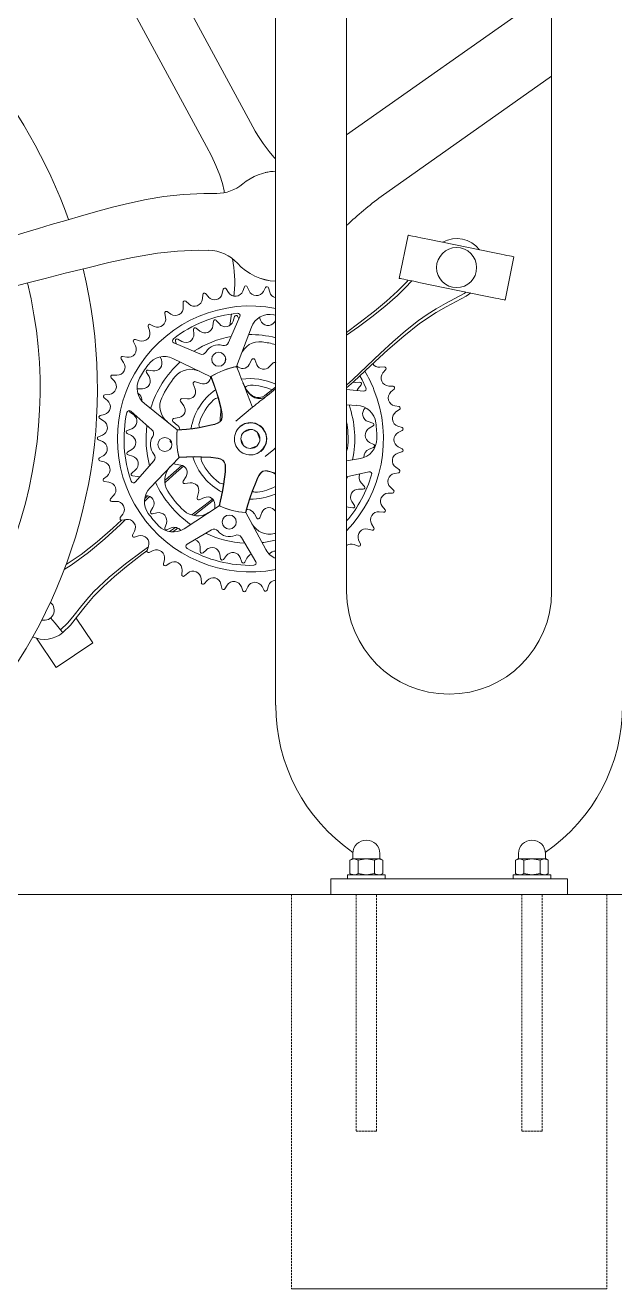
# Model space of a CAD drawing. Header units: millimetres. Extents: x -752 to 12520, y -224 to 3430.
# Drawn here: x 8497 to 8870, y 2180 to 2982 of the extents above; entities that cross this region are included whole.
import ezdxf

# ---------------------------------------------------------------- set-up
doc = ezdxf.new("R2010")
doc.units = ezdxf.units.MM
doc.linetypes.add('HIDDEN', pattern=[1.905, 1.27, -0.635])
doc.layers.add('ZANO_R', color=7, linetype='Continuous', lineweight=0)
doc.layers.add('ZANO_R_przerywana', color=7, linetype='HIDDEN', lineweight=0)

msp = doc.modelspace()

# ---------------------------------------------------------------- linework, layer by layer
at = {"layer": 'ZANO_R'}
for p, q in [((8655.48, 3242.45), (8655.48, 2550.45)), ((8700.48, 3242.45), (8700.48, 2622.45)), ((8830.48, 2622.45), (8830.48, 3242.45)), ((8489.34, 3130.85), (8611.63, 2904.77)), ((8639.52, 2919.96), (8546.31, 3092.25)), ((8830.48, 3003.7), (8700.48, 2912.04)), ((8722.31, 2873.04), (8830.48, 2949.31)), ((8733.83, 2821.13), (8739.42, 2848.51)), ((8794.17, 2837.31), (8751.87, 2845.96)), ((8806.61, 2834.77), (8801.02, 2807.4)), ((8622.26, 2814.18), (8621.64, 2811.46)), ((8625.6, 2812.14), (8624.11, 2814.5)), ((8635.63, 2815.66), (8634.64, 2813.05)), ((8638.65, 2813.17), (8637.51, 2815.71)), ((8649.08, 2815.25), (8647.73, 2812.81)), ((8651.73, 2812.37), (8650.94, 2815.05)), ((8746.27, 2818.59), (8788.58, 2809.94)), ((8596.77, 2805.76), (8596.92, 2802.98)), ((8600.54, 2804.72), (8598.46, 2806.58)), ((8609.22, 2810.86), (8608.98, 2808.09)), ((8612.81, 2809.31), (8611.01, 2811.44)), ((8629.11, 2811.83), (8628.85, 2809.89)), ((8585.15, 2798.98), (8585.69, 2796.24)), ((8589.03, 2798.47), (8586.71, 2800.02)), ((8625.67, 2780.45), (8632.76, 2796.92)), ((8627.38, 2798.54), (8626.43, 2791.27)), ((8629.38, 2796.91), (8628.51, 2794.04)), ((8632.16, 2795.54), (8631.23, 2797.12)), ((8645.91, 2794.57), (8645.24, 2796.38)), ((8655.48, 2797.85), (8654.29, 2798.08)), ((8574.59, 2790.64), (8575.51, 2788.01)), ((8578.51, 2790.68), (8575.99, 2791.89)), ((8603.45, 2788.78), (8603.61, 2785.79)), ((8607.42, 2787.7), (8605.11, 2789.61)), ((8616.06, 2793.98), (8615.7, 2791)), ((8619.78, 2792.23), (8617.84, 2794.51)), ((8640.07, 2790.1), (8630.62, 2765.19)), ((8655.48, 2794.28), (8654.74, 2793.28)), ((8565.3, 2780.92), (8566.57, 2778.44)), ((8569.16, 2781.5), (8566.51, 2782.35)), ((8590.97, 2780.26), (8607.44, 2773.18)), ((8591.93, 2781.46), (8592.35, 2779.67)), ((8596.03, 2781.1), (8593.42, 2782.58)), ((8557.44, 2770), (8559.05, 2767.72)), ((8561.19, 2771.11), (8558.44, 2771.58)), ((8582.27, 2771.29), (8583.03, 2769.51)), ((8614.34, 2758.7), (8590.34, 2770.29)), ((8623.73, 2770.55), (8623.39, 2767.95)), ((8640.36, 2769.66), (8638.66, 2766.52)), ((8643.64, 2766.34), (8642.18, 2769.6)), ((8653.91, 2767.56), (8651.43, 2764.99)), ((8724.39, 2764.99), (8721.61, 2764.74)), ((8551.18, 2758.09), (8553.09, 2756.05)), ((8554.74, 2759.71), (8551.96, 2759.8)), ((8573.54, 2761.46), (8575.17, 2758.95)), ((8577.51, 2762.51), (8574.56, 2763.01)), ((8723.48, 2761.19), (8725.26, 2763.33)), ((8570.95, 2751.1), (8567.95, 2751.08)), ((8567.95, 2748.59), (8569.26, 2747.18)), ((8603.27, 2754.32), (8604.41, 2750.94)), ((8607.94, 2754.46), (8604.56, 2755.61)), ((8655.48, 2752.23), (8649.65, 2747.59)), ((8655.48, 2751.04), (8650.22, 2746.9)), ((8700.48, 2750.66), (8711.21, 2749.67)), ((8708.95, 2755.32), (8705.96, 2755.16)), ((8707.88, 2751.36), (8709.78, 2753.66)), ((8729.92, 2752.73), (8727.14, 2752.87)), ((8728.5, 2749.09), (8730.56, 2750.96)), ((8546.65, 2745.42), (8548.82, 2743.67)), ((8549.94, 2747.53), (8547.17, 2747.22)), ((8572.32, 2741.75), (8593.09, 2725.06)), ((8595.16, 2743.25), (8597.17, 2740.31)), ((8599.62, 2744.65), (8596.06, 2744.84)), ((8707, 2740.61), (8700.48, 2740.93)), ((8733.7, 2739.82), (8730.96, 2740.34)), ((8543.91, 2732.25), (8546.31, 2730.82)), ((8546.89, 2734.79), (8544.18, 2734.11)), ((8563.1, 2736.36), (8565.49, 2734.56)), ((8577.05, 2725.07), (8563.58, 2736.9)), ((8594.26, 2732.95), (8590.78, 2732.18)), ((8712.4, 2738.99), (8712.49, 2739.06)), ((8731.77, 2736.41), (8734.08, 2737.98)), ((8564.21, 2725.74), (8561.4, 2724.7)), ((8590.34, 2730.41), (8593.08, 2728.12)), ((8635.25, 2723.61), (8639.57, 2725.33)), ((8717.08, 2729.39), (8714.21, 2730.26)), ((8714.71, 2726.03), (8717.3, 2727.54)), ((8735.63, 2726.5), (8733, 2727.4)), ((8733.26, 2723.4), (8735.76, 2724.63)), ((8543.04, 2718.82), (8545.61, 2717.74)), ((8545.63, 2721.76), (8543.05, 2720.7)), ((8561.29, 2722.84), (8563.96, 2721.48)), ((8589.17, 2716.75), (8589.61, 2716.55)), ((8635.16, 2715.08), (8633.44, 2719.4)), ((8643.79, 2723.52), (8645.5, 2719.2)), ((8717.65, 2715.76), (8714.98, 2717.12)), ((8546.2, 2708.67), (8543.79, 2707.27)), ((8564.23, 2712.57), (8561.65, 2711.06)), ((8561.87, 2709.21), (8564.73, 2708.34)), ((8643.69, 2714.99), (8639.38, 2713.27)), ((8714.74, 2712.86), (8717.54, 2713.9)), ((8732.91, 2710.3), (8735.56, 2711.18)), ((8735.7, 2713.05), (8733.21, 2714.31)), ((8544.05, 2705.41), (8546.74, 2704.69)), ((8566.5, 2692.01), (8578.33, 2705.48)), ((8594.23, 2707.57), (8575.8, 2688.33)), ((8591.72, 2703.27), (8595.25, 2702.72)), ((8700.48, 2705.36), (8709.19, 2706.93)), ((8733.9, 2699.72), (8731.61, 2701.31)), ((8548.59, 2695.8), (8546.4, 2694.07)), ((8546.91, 2692.26), (8549.68, 2691.93)), ((8566.54, 2699.61), (8564.26, 2697.67)), ((8564.8, 2695.89), (8567.77, 2695.53)), ((8598.64, 2695.58), (8596.82, 2692.5)), ((8714.55, 2698.49), (8700.48, 2695.31)), ((8700.48, 2693.71), (8701.2, 2695.47)), ((8730.75, 2697.39), (8733.5, 2697.88)), ((8597.82, 2690.98), (8601.36, 2691.41)), ((8606.55, 2685.44), (8605.63, 2681.99)), ((8708, 2687.51), (8710.99, 2687.53)), ((8711.73, 2689.24), (8709.68, 2691.42)), ((8726.81, 2684.9), (8729.6, 2685.01)), ((8730.25, 2686.77), (8728.21, 2688.66)), ((8552.74, 2683.38), (8550.82, 2681.36)), ((8551.57, 2679.64), (8554.36, 2679.7)), ((8572.88, 2683.43), (8572.99, 2683.44)), ((8597.37, 2662.37), (8619.66, 2676.97)), ((8607, 2680.79), (8610.3, 2682.16)), ((8616.91, 2677.81), (8616.94, 2675.19)), ((8700.48, 2676.16), (8701.44, 2676.09)), ((8701.44, 2676.09), (8704.39, 2675.59)), ((8705.41, 2677.15), (8703.77, 2679.65)), ((8724.84, 2674.45), (8723.08, 2676.61)), ((8558.59, 2671.66), (8556.96, 2669.39)), ((8557.95, 2667.8), (8560.7, 2668.24)), ((8577.68, 2675.85), (8576.2, 2673.25)), ((8577.31, 2671.76), (8580.22, 2672.44)), ((8636.65, 2672.65), (8649.25, 2649.17)), ((8641.75, 2672.13), (8643.64, 2669.1)), ((8645.45, 2669.29), (8646.7, 2672.63)), ((8654.39, 2674.49), (8655.48, 2673.5)), ((8721.18, 2673.07), (8723.95, 2672.8)), ((8566.01, 2660.86), (8564.71, 2658.39)), ((8586.16, 2665.78), (8585.15, 2662.96)), ((8586.51, 2661.69), (8589.26, 2662.86)), ((8614.7, 2661.72), (8599.28, 2652.56)), ((8713.95, 2662.15), (8716.66, 2661.49)), ((8717.77, 2663.01), (8716.32, 2665.39)), ((8565.91, 2656.95), (8568.57, 2657.77)), ((8642.88, 2641.47), (8633.72, 2656.88)), ((8655.48, 2659.43), (8654.78, 2659.25)), ((8705.27, 2652.34), (8707.86, 2651.31)), ((8709.17, 2652.66), (8708.07, 2655.22)), ((8574.85, 2651.21), (8573.91, 2648.58)), ((8575.3, 2647.32), (8577.83, 2648.5)), ((8607.68, 2650.78), (8607.7, 2647.78)), ((8609.41, 2647.05), (8611.59, 2649.09)), ((8620.06, 2646.3), (8620.6, 2643.35)), ((8622.41, 2642.92), (8624.21, 2645.32)), ((8633.03, 2644.03), (8634.07, 2641.23)), ((8584.96, 2642.88), (8584.39, 2640.15)), ((8585.94, 2639.09), (8588.28, 2640.61)), ((8596.13, 2636.03), (8595.95, 2633.25)), ((8635.93, 2641.12), (8637.29, 2643.79)), ((8597.63, 2632.42), (8599.73, 2634.25)), ((8608.14, 2630.81), (8608.35, 2628.03)), ((8610.13, 2627.44), (8611.95, 2629.55)), ((8620.76, 2627.31), (8621.35, 2624.59)), ((8623.2, 2624.25), (8624.71, 2626.59)), ((8633.74, 2625.6), (8634.71, 2622.99)), ((8636.58, 2622.91), (8637.76, 2625.44)), ((8646.84, 2625.72), (8648.16, 2623.26)), ((8650.03, 2623.45), (8650.84, 2626.12)), ((8528.92, 2605.69), (8539.48, 2590.04)), ((8516.32, 2574.41), (8503.74, 2593.05)), ((8539.48, 2590.04), (8516.32, 2574.41)), ((8703.98, 2452.95), (8702.59, 2452.15)), ((8702.59, 2452.15), (8702.59, 2443.75)), ((8703.98, 2452.95), (8705.19, 2452.95)), ((8704.48, 2456.45), (8704.48, 2453.2)), ((8712.98, 2452.95), (8705.19, 2452.95)), ((8707.79, 2452.15), (8707.79, 2443.75)), ((8712.98, 2452.95), (8720.78, 2452.95)), ((8718.18, 2452.15), (8718.18, 2443.75)), ((8720.78, 2452.95), (8721.98, 2452.95)), ((8721.48, 2453.2), (8721.48, 2456.45)), ((8723.38, 2452.15), (8721.98, 2452.95)), ((8723.38, 2452.15), (8723.38, 2443.75)), ((8808.98, 2452.95), (8807.59, 2452.15)), ((8807.59, 2452.15), (8807.59, 2443.75)), ((8808.98, 2452.95), (8810.19, 2452.95)), ((8809.48, 2456.45), (8809.48, 2453.2)), ((8817.98, 2452.95), (8810.19, 2452.95)), ((8812.79, 2452.15), (8812.79, 2443.75)), ((8817.98, 2452.95), (8825.78, 2452.95)), ((8823.18, 2452.15), (8823.18, 2443.75)), ((8825.78, 2452.95), (8826.98, 2452.95)), ((8826.48, 2453.2), (8826.48, 2456.45)), ((8828.38, 2452.15), (8826.98, 2452.95)), ((8828.38, 2452.15), (8828.38, 2443.75)), ((8702.59, 2443.75), (8703.98, 2442.95)), ((8721.98, 2442.95), (8723.38, 2443.75)), ((8807.59, 2443.75), (8808.98, 2442.95)), ((8826.98, 2442.95), (8828.38, 2443.75)), ((8690.48, 2430.45), (8690.48, 2440.45)), ((8690.48, 2440.45), (8693.48, 2440.45)), ((8837.48, 2440.45), (8693.48, 2440.45)), ((8700.98, 2442.95), (8700.98, 2440.45)), ((8700.98, 2442.95), (8724.98, 2442.95)), ((8724.98, 2440.45), (8724.98, 2442.95)), ((8805.98, 2442.95), (8805.98, 2440.45)), ((8805.98, 2442.95), (8829.98, 2442.95)), ((8829.98, 2440.45), (8829.98, 2442.95)), ((8837.48, 2440.45), (8840.48, 2440.45)), ((8840.48, 2440.45), (8840.48, 2430.45)), ((7818.91, 2430.45), (10064, 2430.45)), ((8665.48, 2430.45), (8865.48, 2430.45)), ((8865.48, 2430.45), (8665.48, 2430.45)), ((8706.48, 2430.45), (8719.44, 2430.45)), ((8706.48, 2430.45), (8719.44, 2430.45)), ((8811.48, 2430.45), (8824.44, 2430.45)), ((8811.48, 2430.45), (8824.44, 2430.45))]:
    msp.add_line(p, q, dxfattribs=at)
at = {"layer": 'ZANO_R', "flags": 128}
for points in [[(8611.61, 2904.82), (8614.78, 2898.79), (8617.64, 2892.64), (8619.98, 2886.63), (8621.67, 2881.22), (8622.72, 2876.71), (8622.9, 2875.56)], [(8655.48, 2896.92), (8654.59, 2897.74), (8653.27, 2899.21)], [(8618.14, 2874.95), (8609.91, 2874.96), (8596.88, 2874.3), (8584.63, 2872.94), (8573.33, 2871.06), (8562.74, 2868.84), (8552.81, 2866.43), (8543.54, 2863.97), (8532.42, 2860.83), (8522.33, 2857.9), (8513.22, 2855.21), (8505.05, 2852.77), (8497.82, 2850.58), (8491.49, 2848.65)], [(8739.42, 2848.51), (8739.61, 2848.47), (8740.17, 2848.35), (8741.09, 2848.16), (8742.34, 2847.91), (8743.87, 2847.6), (8745.65, 2847.23), (8747.61, 2846.83), (8749.71, 2846.4), (8751.87, 2845.96)], [(8486.31, 2815.08), (8497.4, 2818.01), (8509.3, 2821.1), (8522.01, 2824.34), (8535.5, 2827.68), (8549.77, 2831.08), (8564.79, 2834.3), (8580.51, 2837), (8593.32, 2838.44), (8606.51, 2839.01), (8613.1, 2838.85)], [(8794.17, 2837.31), (8796.33, 2836.87), (8798.43, 2836.44), (8800.39, 2836.04), (8802.17, 2835.68), (8803.7, 2835.36), (8804.95, 2835.11), (8805.86, 2834.92), (8806.43, 2834.81), (8806.61, 2834.77)], [(8746.27, 2818.59), (8744.11, 2819.03), (8742.01, 2819.46), (8740.05, 2819.86), (8738.27, 2820.22), (8736.74, 2820.54), (8735.49, 2820.79), (8734.58, 2820.98), (8734.02, 2821.09), (8733.83, 2821.13)], [(8739.51, 2819.97), (8738.88, 2819.24), (8732.7, 2812.92), (8725.77, 2806.58), (8718.1, 2800.22), (8708.3, 2792.66), (8700.45, 2786.84)], [(8741.81, 2819.5), (8737.62, 2815.03), (8732.78, 2810.33), (8724.8, 2803.34), (8716.49, 2796.75), (8707.98, 2790.43), (8700.48, 2785.03)], [(8776.26, 2812.46), (8775.03, 2811.59), (8769.12, 2808.32), (8763.1, 2805.22), (8757.23, 2801.89), (8751.55, 2798.27), (8746.04, 2794.37), (8737.72, 2787.8), (8729.72, 2780.84), (8721.94, 2773.63), (8704.5, 2756.98), (8700.48, 2753.31)], [(8700.48, 2751.66), (8704.85, 2755.58), (8715.93, 2765.86), (8726.69, 2775.82), (8736.66, 2784.56), (8746.79, 2792.53), (8757.22, 2799.53), (8763.54, 2803.14), (8769.96, 2806.41), (8776.2, 2809.79), (8779.17, 2811.86)], [(8801.02, 2807.4), (8800.83, 2807.43), (8800.27, 2807.55), (8799.35, 2807.74), (8798.11, 2807.99), (8796.57, 2808.3), (8794.8, 2808.67), (8792.83, 2809.07), (8790.74, 2809.5), (8788.58, 2809.94)], [(8630.62, 2765.19), (8632.23, 2761.14), (8633.85, 2757.08), (8634.77, 2754.78)], [(8614.56, 2758.84), (8614.56, 2758.84), (8616.28, 2754.31), (8617.82, 2749.82), (8619.14, 2745.41), (8620.63, 2739.58), (8621.28, 2736.57), (8621.52, 2734.99), (8621.57, 2733.32), (8621.3, 2731.84), (8621.07, 2731.29), (8620.28, 2730.26), (8618.91, 2729.33), (8616.82, 2728.52), (8614.66, 2727.96), (8606.96, 2726.4), (8603.03, 2725.8), (8598.87, 2725.3), (8596.03, 2725.03), (8593.06, 2724.8)], [(8593.09, 2725.06), (8593.09, 2725.06), (8596.01, 2725.27), (8598.92, 2725.54), (8603, 2726.02), (8606.94, 2726.61), (8614.72, 2728.17), (8616.8, 2728.7), (8618.9, 2729.51), (8620.2, 2730.4), (8620.93, 2731.35), (8621.15, 2731.86), (8621.4, 2733.27), (8621.36, 2734.84), (8621.13, 2736.38), (8620.47, 2739.43), (8618.98, 2745.24), (8617.65, 2749.59), (8616.07, 2754.17), (8614.34, 2758.7), (8614.34, 2758.7)], [(8614.85, 2759.02), (8614.63, 2758.89), (8614.58, 2758.86)], [(8712.75, 2751.81), (8710.33, 2756.78), (8708.93, 2759.32)], [(8567.95, 2751.08), (8567.67, 2751.03), (8567.59, 2751)], [(8634.77, 2754.78), (8636.33, 2750.87), (8637.68, 2747.47), (8639.15, 2743.78), (8640.68, 2739.95)], [(8650.22, 2746.9), (8648.31, 2745.64), (8646.31, 2744.95), (8644.26, 2744.87), (8642.2, 2745.42), (8640.17, 2746.66), (8638.23, 2748.6), (8636.42, 2751.3), (8634.77, 2754.78)], [(8649.65, 2747.59), (8648.31, 2746.65), (8647.06, 2746.05), (8644.95, 2745.58), (8643.48, 2745.64), (8642.33, 2745.91), (8640.83, 2746.59), (8639, 2747.99), (8637.98, 2749.09), (8637.03, 2750.38)], [(8705.96, 2755.16), (8704.61, 2755.27), (8704.59, 2755.27)], [(8707.09, 2750.05), (8707.16, 2750.21), (8707.88, 2751.36)], [(8649.68, 2747.55), (8649.66, 2747.58), (8649.83, 2747.37), (8650.22, 2746.9)], [(8640.87, 2739.45), (8635.56, 2735.04), (8630.14, 2730.53)], [(8593.06, 2724.79), (8593.05, 2724.68), (8593.02, 2724.47)], [(8632.79, 2727.34), (8632.79, 2727.34), (8635.81, 2729.1), (8639.22, 2729.75), (8642.65, 2729.24), (8645.76, 2727.61), (8647.48, 2725.95), (8647.48, 2725.95)], [(8647.48, 2725.95), (8647.48, 2725.95), (8649.23, 2722.97), (8649.91, 2719.61), (8649.44, 2716.13), (8647.83, 2713.02), (8646.16, 2711.26), (8646.16, 2711.26)], [(8594.08, 2708.15), (8594.15, 2707.91), (8594.16, 2707.85)], [(8594.17, 2707.82), (8599.01, 2708.06), (8603.76, 2708.13), (8608.36, 2708.03), (8614.36, 2707.65), (8617.43, 2707.34), (8619.01, 2707.07), (8620.6, 2706.61), (8621.93, 2705.89), (8622.38, 2705.5), (8623.12, 2704.44), (8623.58, 2702.84), (8623.7, 2700.6), (8623.57, 2698.38), (8622.67, 2690.57), (8622.03, 2686.65), (8621.22, 2682.54), (8620.6, 2679.75), (8619.9, 2676.86), (8619.9, 2676.86)], [(8648.81, 2708.07), (8654.23, 2712.57), (8655.48, 2713.62)], [(8701.31, 2715.31), (8701, 2713.22), (8700.48, 2711.54)], [(8595.97, 2702.46), (8585.67, 2693.42), (8585.27, 2693.06)], [(8597, 2702.08), (8592.35, 2697.97), (8585.36, 2691.67)], [(8619.66, 2676.97), (8619.66, 2676.97), (8620.36, 2679.81), (8621.01, 2682.66), (8621.81, 2686.69), (8622.47, 2690.62), (8623.39, 2698.5), (8623.53, 2700.64), (8623.41, 2702.88), (8622.96, 2704.4), (8622.28, 2705.39), (8621.86, 2705.76), (8620.6, 2706.43), (8619.1, 2706.87), (8617.56, 2707.13), (8614.46, 2707.45), (8608.47, 2707.82), (8603.92, 2707.91), (8599.08, 2707.82), (8594.23, 2707.57), (8594.23, 2707.57)], [(8567.77, 2695.53), (8569.08, 2695.19), (8569.23, 2695.12)], [(8636.39, 2672.66), (8636.39, 2672.66), (8637.66, 2677.34), (8639.06, 2681.88), (8640.58, 2686.23), (8642.8, 2691.82), (8644.04, 2694.64), (8644.78, 2696.06), (8645.71, 2697.43), (8646.8, 2698.47), (8647.32, 2698.78), (8648.55, 2699.15), (8650.21, 2699.1), (8652.38, 2698.53), (8654.46, 2697.71), (8655.48, 2697.24)], [(8655.48, 2697.03), (8654.29, 2697.58), (8652.29, 2698.37), (8650.12, 2698.95), (8648.54, 2699), (8647.39, 2698.65), (8646.91, 2698.37), (8645.88, 2697.38), (8644.99, 2696.08), (8644.27, 2694.7), (8643.02, 2691.85), (8640.81, 2686.27), (8639.32, 2681.97), (8637.91, 2677.34), (8636.65, 2672.65), (8636.65, 2672.65), (8636.65, 2672.65)], [(8575.65, 2682.74), (8574.51, 2681.69), (8572.41, 2679.68)], [(8574.34, 2683.24), (8574.1, 2683.02), (8572.54, 2681.58)], [(8615.41, 2681.2), (8609.88, 2676.88), (8602.41, 2671.16)], [(8603.75, 2670.82), (8604.32, 2671.25), (8616.06, 2680.49)], [(8619.91, 2676.85), (8620.01, 2676.81), (8620.21, 2676.72)], [(8560.36, 2668.18), (8557.05, 2665.01), (8547.11, 2655.86), (8536.8, 2647.21), (8525.87, 2639.32), (8521.28, 2636.47)], [(8636.05, 2672.69), (8636.3, 2672.67), (8636.36, 2672.67)], [(8637.11, 2674.42), (8637.29, 2674.45), (8637.88, 2674.49)], [(8557.68, 2667.8), (8552.26, 2662.78), (8542.28, 2654.04), (8532.15, 2646.07), (8522.54, 2639.62)], [(8591.74, 2663.17), (8590.6, 2662.32), (8588.15, 2660.56)], [(8590.21, 2660.46), (8592.53, 2662.19), (8593.32, 2662.8)], [(8574.74, 2650.89), (8571.01, 2648.2), (8560.2, 2640.11), (8549.8, 2631.56), (8540.05, 2622.26), (8535.75, 2617.55), (8531.69, 2612.62), (8527.77, 2607.56), (8523.68, 2602.66), (8519.07, 2598.2)], [(8520.47, 2596.52), (8525.3, 2601.24), (8529.88, 2606.87), (8534.64, 2613.05), (8540.06, 2619.36), (8546.24, 2625.68), (8553.18, 2632.02), (8560.84, 2638.38), (8570.64, 2645.94), (8573.88, 2648.34)], [(8519.07, 2598.2), (8515.56, 2602.43), (8512.78, 2605.77)], [(8519.07, 2598.2), (8519.41, 2597.79), (8519.7, 2597.45), (8520.13, 2596.92), (8520.39, 2596.61), (8520.47, 2596.52)], [(8702.59, 2452.15), (8703.87, 2452.73), (8705.19, 2452.95)], [(8707.79, 2452.15), (8711.65, 2452.89), (8712.98, 2452.95)], [(8712.98, 2452.95), (8716.96, 2452.47), (8718.18, 2452.15)], [(8718.18, 2452.15), (8719.45, 2452.73), (8720.78, 2452.95)], [(8807.59, 2452.15), (8808.87, 2452.73), (8810.19, 2452.95)], [(8812.79, 2452.15), (8816.65, 2452.89), (8817.98, 2452.95)], [(8817.98, 2452.95), (8821.96, 2452.47), (8823.18, 2452.15)], [(8823.18, 2452.15), (8824.45, 2452.73), (8825.78, 2452.95)], [(8707.79, 2443.75), (8706.52, 2443.17), (8705.19, 2442.95)], [(8712.98, 2442.95), (8711.65, 2443.01), (8707.79, 2443.75)], [(8718.18, 2443.75), (8716.96, 2443.44), (8712.98, 2442.95)], [(8723.38, 2443.75), (8722.1, 2443.17), (8720.78, 2442.95)], [(8812.79, 2443.75), (8811.52, 2443.17), (8810.19, 2442.95)], [(8817.98, 2442.95), (8816.65, 2443.01), (8812.79, 2443.75)], [(8823.18, 2443.75), (8821.96, 2443.44), (8817.98, 2442.95)], [(8828.38, 2443.75), (8827.1, 2443.17), (8825.78, 2442.95)]]:
    msp.add_lwpolyline(points, dxfattribs=at)
at = {"layer": 'ZANO_R'}
for centre, radius in [((8770.22, 2827.95), 12.7), ((8619.35, 2769.8), 4.45), ((8639.47, 2719.3), 6.03), ((8585.23, 2715.77), 4.45), ((8626.07, 2666.62), 4.45)]:
    msp.add_circle(centre, radius, dxfattribs=at)
for centre, radius, start, end in [((8220.37, 2751.05), 322.1, 19.46958, 264.47288), ((8735.69, 2968.67), 107.8, 206.87794, 220.1346), ((8657.04, 2854.2), 34.93, 92.54868, 129.98797), ((8657.04, 2854.2), 34.93, 92.54868, 103.52552), ((8618.27, 2900.42), 25.39, 269.71791, 309.98749), ((8894.11, 2645.95), 284.75, 127.09026, 132.84145), ((8770.25, 2828.14), 18.24, 37.52987, 119.36125), ((8612.46, 2813.57), 25.39, 42.35617, 88.54134), ((8561.97, 2819.31), 67.55, 353.59615, 12.08606), ((8657.04, 2854.2), 34.92, 222.35546, 267.45132), ((8657.04, 2854.2), 34.93, 222.35546, 267.45132), ((8220.37, 2751.05), 322.1, 275.52748, 13.66527), ((8220.37, 2751.05), 285.75, 180, 13.58966), ((8623.25, 2813.96), 1.02, 32.30291, 167.14922), ((8629.89, 2814.86), 5.08, 212.30291, 339.14922), ((8636.58, 2815.29), 1.02, 24.30291, 159.14922), ((8643.28, 2815.26), 5.08, 204.30291, 331.14922), ((8649.97, 2814.76), 1.02, 16.30291, 151.14922), ((8656.6, 2813.8), 5.08, 196.30291, 257.30542), ((8597.79, 2805.82), 1.02, 48.30291, 183.14922), ((8603.92, 2808.52), 5.08, 228.30291, 355.14922), ((8610.23, 2810.78), 1.02, 40.30291, 175.14922), ((8616.68, 2812.59), 5.08, 220.30291, 347.14922), ((8639.47, 2719.3), 84.35, 79.05744, 280.94256), ((8580.71, 2795.26), 5.08, 244.30291, 11.14922), ((8586.15, 2799.17), 1.02, 56.30291, 191.14922), ((8591.85, 2802.7), 5.08, 236.30291, 3.14922), ((8639.47, 2719.3), 80.16, 95.92386, 127.52827), ((8630.36, 2796.61), 1.02, 30.37679, 163.07534), ((8631.36, 2797.52), 1.52, 336.72607, 95.92386), ((8651.94, 2785.6), 12.7, 79.34683, 159.22607), ((8575.55, 2790.98), 1.02, 64.30291, 199.14922), ((8604.46, 2788.83), 1.02, 50.37679, 183.07534), ((8610.66, 2791.62), 5.08, 230.37679, 353.07534), ((8617.07, 2793.85), 1.02, 40.37679, 173.07534), ((8623.65, 2795.52), 5.08, 220.37679, 343.07534), ((8650.68, 2796.34), 5.08, 200.37679, 323.07534), ((8566.2, 2781.38), 1.02, 72.30291, 207.14922), ((8570.71, 2786.34), 5.08, 252.30291, 19.14922), ((8591.57, 2781.66), 1.52, 127.52827, 246.72607), ((8592.92, 2781.69), 1.02, 60.37679, 193.07534), ((8598.54, 2785.51), 5.08, 240.37679, 3.07534), ((8639.47, 2719.3), 66.16, 100.55969, 122.89244), ((8622.76, 2781.7), 3.17, 254.03893, 336.72607), ((8645.35, 2768.22), 12.7, 83.1482, 159.22607), ((8639.47, 2719.3), 66.16, 75.99433, 91.01148), ((8639.47, 2719.3), 61.97, 75.02573, 83.1482), ((8562.05, 2776.12), 5.08, 260.30291, 27.14922), ((8608.69, 2776.1), 3.18, 246.72607, 329.4132), ((8619.35, 2769.8), 9.21, 74.03893, 149.4132), ((8554.89, 2764.79), 5.08, 268.30291, 35.14922), ((8558.27, 2770.58), 1.02, 80.30291, 215.14922), ((8639.47, 2719.3), 80.16, 144.1053, 151.34683), ((8584.82, 2758.85), 12.7, 64.22607, 144.1053), ((8639.47, 2719.3), 66.16, 132.44065, 163.01148), ((8578.36, 2767.52), 5.08, 260.37679, 23.07534), ((8639.47, 2719.3), 46.74, 100.91949, 122.2158), ((8639.47, 2719.3), 46.74, 101.65433, 121.7978), ((8639.18, 2720.77), 45.23, 100.90573, 101.66497), ((8634.69, 2768.98), 5.08, 219.89635, 272.9393), ((8634.19, 2768.93), 5.08, 278.62956, 331.67251), ((8641.25, 2769.18), 1.02, 24.24417, 151.67251), ((8648.27, 2768.43), 5.08, 204.24417, 257.28713), ((8647.78, 2768.52), 5.08, 262.97738, 316.02034), ((8654.64, 2766.85), 1.02, 33.94728, 136.02034), ((8721.16, 2769.8), 5.08, 215.20587, 275.14922), ((8724.48, 2763.98), 1.02, 320.30291, 95.14922), ((8549.39, 2752.58), 5.08, 276.30291, 43.14922), ((8551.93, 2758.78), 1.02, 88.30291, 223.14922), ((8580.27, 2751.65), 12.7, 151.34683, 231.22607), ((8570.91, 2756.17), 5.08, 270.37679, 33.07534), ((8574.39, 2762.01), 1.02, 80.37679, 213.07534), ((8639.47, 2719.3), 61.97, 140.30393, 155.1482), ((8601.56, 2750.77), 12.7, 64.22607, 140.30393), ((8609.17, 2758.96), 5.08, 309.9339, 356.75723), ((8636.93, 2723.3), 42, 122.1961, 122.54866), ((8639.47, 2719.3), 38.23, 65.23648, 98.47295), ((8639.47, 2719.3), 84.35, 21.72607, 30.60982), ((8727.39, 2757.94), 5.08, 140.30291, 267.14922), ((8639.47, 2719.3), 38.23, 125.43823, 170.01367), ((8604.23, 2754.65), 1.02, 71.20069, 198.62903), ((8599.6, 2749.32), 5.08, 325.58608, 18.62903), ((8609.58, 2759.27), 5.08, 251.20069, 304.24365), ((8661.44, 2765.67), 28.81, 201.90918, 215.26799), ((8639.46, 2748.26), 5.08, 90.02464, 132.30703), ((8639.47, 2719.3), 34.04, 66.17894, 90.02464), ((8639.47, 2719.3), 84.35, 316.32735, 21.72607), ((8709, 2754.31), 1.02, 320.37679, 93.07534), ((8711.35, 2751.19), 1.52, 264.72607, 23.92386), ((8731.91, 2745.33), 5.08, 132.30291, 259.14922), ((8729.87, 2751.72), 1.02, 312.30291, 87.14922), ((8547.28, 2746.21), 1.02, 96.30291, 231.14922), ((8545.63, 2739.72), 5.08, 284.30291, 51.14922), ((8565.55, 2743.71), 5.08, 356.40933, 43.07534), ((8594.76, 2740.01), 12.7, 155.1482, 231.22607), ((8596, 2743.83), 1.02, 86.85287, 214.28121), ((8592.98, 2737.44), 5.08, 341.23825, 34.28121), ((8599.9, 2749.72), 5.08, 266.85287, 319.89582), ((8639.47, 2719.3), 34.04, 133.42749, 162.02464), ((8619.57, 2740.33), 5.08, 96.97953, 133.42749), ((13690.29, -3587.66), 8095, 128.507373, 128.591962), ((8639.47, 2719.3), 66.16, 348.44065, 19.01148), ((8706.38, 2727.93), 12.7, 7.34683, 87.22607), ((8544.44, 2733.12), 1.02, 104.30291, 239.14922), ((8639.47, 2719.3), 80.16, 167.92386, 199.52827), ((8562.57, 2735.75), 1.52, 48.72607, 167.92386), ((8563.71, 2737.17), 1.02, 174.50499, 233.07534), ((8562.44, 2730.5), 5.08, 290.37679, 53.07534), ((8591, 2731.19), 1.02, 102.50504, 229.93338), ((8593.16, 2737.91), 5.08, 282.50504, 335.548), ((8536.81, 2739.03), 83.83, 354.08515, 359.75438), ((8715.69, 2735.12), 5.08, 130.37679, 253.07534), ((8734.64, 2732.21), 5.08, 124.30291, 251.14922), ((8733.51, 2738.82), 1.02, 304.30291, 79.14922), ((8543.7, 2726.46), 5.08, 292.30291, 59.14922), ((8561.75, 2723.75), 1.02, 110.37679, 243.07534), ((8639.47, 2719.3), 66.16, 172.55969, 194.89244), ((8574.96, 2722.69), 3.18, 326.03893, 48.72607), ((8639.47, 2719.3), 46.74, 173.23633, 194.2158), ((8639.47, 2719.3), 46.74, 173.65433, 193.7978), ((8633.91, 2719.97), 41.14, 172.89577, 173.25574), ((8589.81, 2724.23), 5.08, 11.03809, 49.93338), ((8611.93, 2728.24), 5.08, 162.02464, 198.42071), ((8639.47, 2719.3), 10.16, 129.72607, 309.72727), ((8639.47, 2719.3), 10.16, 39.72601, 129.72616), ((8639.47, 2719.3), 10.16, 309.72717, 39.72619), ((8639.47, 2719.3), 61.97, 356.30393, 10.08941), ((8717.28, 2721.65), 5.08, 120.37679, 243.07534), ((8716.78, 2728.42), 1.02, 300.37679, 73.07534), ((8639.47, 2719.3), 80.16, 0.1053, 7.34683), ((8735.31, 2725.54), 1.02, 296.30291, 71.14922), ((8543.44, 2719.76), 1.02, 112.30291, 247.14922), ((8543.64, 2713.06), 5.08, 300.30291, 67.14922), ((8561.66, 2716.96), 5.08, 300.37679, 63.07534), ((8585.23, 2715.77), 9.21, 146.03893, 221.4132), ((8589.59, 2717.67), 1.02, 137.31047, 245.58555), ((8706.93, 2719.42), 12.7, 280.22607, 0.1053), ((8735.51, 2718.84), 5.08, 116.30291, 243.14922), ((8562.16, 2710.18), 1.02, 120.37679, 253.07534), ((8563.25, 2703.48), 5.08, 310.37679, 73.07534), ((8575.94, 2707.58), 3.18, 318.72607, 41.4132), ((8716.51, 2708.1), 5.08, 110.37679, 186.11446), ((8717.19, 2714.85), 1.02, 290.37679, 63.07534), ((8734.51, 2705.48), 5.08, 108.30291, 235.14922), ((8735.24, 2712.14), 1.02, 288.30291, 63.14922), ((8544.31, 2706.39), 1.02, 120.30291, 255.14922), ((8545.44, 2699.78), 5.08, 308.30291, 75.14922), ((8597.83, 2692.97), 12.7, 136.22607, 212.30393), ((8591.88, 2704.27), 1.02, 191.11834, 261.23773), ((8642.92, 2720.18), 50.3, 194.22393, 194.51835), ((8594.48, 2697.7), 5.08, 28.19477, 81.23773), ((8594.26, 2698.16), 5.08, 329.46156, 22.50452), ((8639.47, 2719.3), 38.23, 197.36473, 242.07203), ((8613.32, 2706.87), 5.08, 168.97953, 205.42749), ((8639.47, 2719.3), 34.04, 205.42749, 234.02464), ((8547.03, 2693.27), 1.02, 128.30291, 263.14922), ((8549.07, 2686.89), 5.08, 316.30291, 83.14922), ((8564.92, 2696.9), 1.02, 130.37679, 263.07534), ((8565.36, 2693.01), 1.52, 199.52827, 318.72607), ((8639.47, 2719.3), 66.16, 204.44065, 235.01148), ((8597.7, 2691.99), 1.02, 149.46156, 276.8899), ((8639.47, 2719.3), 80.16, 319.56233, 343.52827), ((8713.39, 2694.89), 5.08, 152.86698, 223.07534), ((8714.88, 2697), 1.52, 343.52827, 102.72607), ((8731.66, 2692.39), 5.08, 100.30291, 227.14922), ((8733.31, 2698.88), 1.02, 280.30291, 55.14922), ((8584.97, 2679.55), 12.7, 136.22607, 216.1053), ((8639.47, 2719.3), 61.97, 212.30393, 227.1482), ((8601.97, 2686.36), 5.08, 43.84695, 96.8899), ((8601.64, 2686.75), 5.08, 345.11374, 38.15669), ((8622.46, 2695.87), 5.08, 234.02464, 270.42071), ((8639.47, 2719.3), 38.23, 269.43255, 294.76352), ((8643.22, 2690.59), 5.08, 240.97953, 277.42749), ((8639.47, 2719.3), 34.04, 277.42749, 298.06363), ((8708.03, 2682.43), 5.08, 90.37679, 213.07534), ((8710.98, 2688.54), 1.02, 270.37679, 43.07534), ((8727.02, 2679.82), 5.08, 92.30291, 219.14922), ((8729.56, 2686.02), 1.02, 272.30291, 47.14922), ((8551.55, 2680.66), 1.02, 136.30291, 271.14922), ((8554.46, 2674.62), 5.08, 324.30291, 91.14922), ((8573.26, 2678.36), 5.08, 330.37679, 93.07534), ((8606.62, 2681.73), 1.02, 165.11374, 292.54208), ((8612.25, 2677.47), 5.08, 59.49912, 112.54208), ((8611.83, 2677.75), 5.08, 0.76591, 53.80887), ((8635.36, 2710.44), 36.96, 244.8762, 245.27681), ((8639.47, 2719.3), 46.74, 245.23633, 266.2158), ((8639.47, 2719.3), 46.74, 245.65433, 265.7978), ((8704.56, 2676.59), 1.02, 260.37679, 33.07534), ((8557.79, 2668.8), 1.02, 144.30291, 279.14922), ((8561.51, 2663.22), 5.08, 332.30291, 99.14922), ((8639.47, 2719.3), 80.16, 216.1053, 223.34683), ((8577.08, 2672.75), 1.02, 150.37679, 283.07534), ((8581.37, 2667.49), 5.08, 340.37679, 103.07534), ((8605.96, 2683.18), 12.7, 227.1482, 303.22607), ((8639.69, 2722.77), 50.22, 266.22616, 266.52103), ((8637.44, 2669.43), 5.08, 32.07026, 85.11322), ((8644.5, 2669.64), 1.02, 212.07026, 339.4986), ((8651.46, 2670.85), 5.08, 106.45564, 159.4986), ((8650.97, 2670.73), 5.08, 47.72243, 100.76539), ((8720.67, 2668.02), 5.08, 84.30291, 211.14922), ((8724.05, 2673.81), 1.02, 264.30291, 39.14922), ((8590.41, 2672.99), 12.7, 223.34683, 303.22607), ((8586.11, 2662.62), 1.02, 160.37679, 293.07534), ((8591.25, 2658.19), 5.08, 37.33767, 113.07534), ((8616.32, 2658.99), 3.17, 38.03893, 120.72607), ((8626.07, 2666.62), 9.21, 218.03893, 293.4132), ((8651.65, 2671.56), 12.7, 208.22607, 284.30393), ((8712.75, 2657.22), 5.08, 76.30291, 203.14922), ((8716.9, 2662.48), 1.02, 256.30291, 31.14922), ((8565.61, 2657.92), 1.02, 152.30291, 287.14922), ((8570.07, 2652.92), 5.08, 340.30291, 107.14922), ((8600.06, 2651.25), 1.52, 120.72607, 239.92386), ((8602.6, 2650.74), 5.08, 0.37679, 70.58515), ((8639.47, 2719.3), 66.16, 244.55969, 266.89244), ((8630.99, 2655.26), 3.18, 30.72607, 113.4132), ((8639.47, 2719.3), 66.16, 276.44065, 284.00567), ((8703.39, 2647.62), 5.08, 68.30291, 124.90789), ((8708.24, 2652.26), 1.02, 248.30291, 23.14922), ((8574.87, 2648.24), 1.02, 160.30291, 295.14922), ((8579.99, 2643.91), 5.08, 348.30291, 115.14922), ((8639.47, 2719.3), 80.16, 239.92386, 271.52827), ((8608.71, 2647.79), 1.02, 180.37679, 313.07534), ((8615.06, 2645.38), 5.08, 10.37679, 133.07534), ((8628.27, 2642.27), 5.08, 20.37679, 143.07534), ((8641.82, 2641.49), 5.08, 110.49127, 153.07534), ((8660.44, 2655.18), 12.7, 208.22607, 247.04794), ((8655.29, 2643.08), 5.08, 87.83943, 140.72151), ((8585.39, 2639.94), 1.02, 168.30291, 303.14922), ((8591.06, 2636.36), 5.08, 356.30291, 123.14922), ((8621.6, 2643.53), 1.02, 190.37679, 323.07534), ((8635.03, 2641.58), 1.02, 200.37679, 333.07534), ((8641.57, 2640.69), 1.52, 271.52827, 30.72607), ((8596.96, 2633.19), 1.02, 176.30291, 311.14922), ((8603.07, 2630.43), 5.08, 4.30291, 131.14922), ((8609.36, 2628.11), 1.02, 184.30291, 319.14922), ((8615.79, 2626.23), 5.08, 12.30291, 139.14922), ((8628.98, 2623.84), 5.08, 20.30291, 147.14922), ((8642.37, 2623.31), 5.08, 28.30291, 155.14922), ((8655.7, 2624.64), 5.08, 92.39163, 163.14922), ((8622.34, 2624.8), 1.02, 192.30291, 327.14922), ((8635.66, 2623.34), 1.02, 200.30291, 335.14922), ((8649.05, 2623.74), 1.02, 208.30291, 343.14922), ((8765.48, 2622.45), 65, 180, 0), ((8508.72, 2610.65), 6.35, 256.0748, 52.00176), ((8508.83, 2610.09), 17.88, 245.14809, 310.61147), ((8768.82, 2550.45), 113.33, 180, 235.43028), ((8762.15, 2550.45), 113.33, 304.56972, 0), ((8712.98, 2456.45), 8.5, 0, 180), ((8817.98, 2456.45), 8.5, 0, 180), ((8704.23, 2453.2), 0.25, 270, 0), ((8705.08, 2448), 4.95, 56.85854, 88.75726), ((8720.67, 2448), 4.95, 56.85858, 88.75721), ((8721.73, 2453.2), 0.25, 180, 270), ((8809.23, 2453.2), 0.25, 270, 0), ((8810.08, 2448), 4.95, 56.85853, 88.75723), ((8825.67, 2448), 4.95, 56.85853, 88.75725), ((8826.73, 2453.2), 0.25, 180, 270), ((8705.3, 2447.9), 4.95, 236.8587, 268.75709), ((8720.89, 2447.9), 4.95, 236.85875, 268.75704), ((8810.3, 2447.9), 4.95, 236.85874, 268.75706), ((8825.89, 2447.9), 4.95, 236.85872, 268.75706)]:
    msp.add_arc(centre, radius, start, end, dxfattribs=at)
at = {"layer": 'ZANO_R_przerywana'}
for p, q in [((8665.48, 2430.45), (8665.48, 2180.45)), ((8665.48, 2430.45), (8665.48, 2180.45)), ((8706.48, 2430.45), (8706.48, 2280.45)), ((8719.48, 2280.45), (8719.48, 2430.45)), ((8811.48, 2430.45), (8811.48, 2280.45)), ((8824.48, 2280.45), (8824.48, 2430.45)), ((8865.48, 2430.45), (8865.48, 2180.45)), ((8865.48, 2430.45), (8865.48, 2180.45)), ((8719.48, 2280.45), (8706.48, 2280.45)), ((8706.48, 2280.45), (8719.44, 2280.45)), ((8824.48, 2280.45), (8811.48, 2280.45)), ((8811.48, 2280.45), (8824.44, 2280.45)), ((8665.48, 2180.45), (8865.48, 2180.45)), ((8865.48, 2180.45), (8665.48, 2180.45))]:
    msp.add_line(p, q, dxfattribs=at)

doc.saveas('drawing.dxf')
